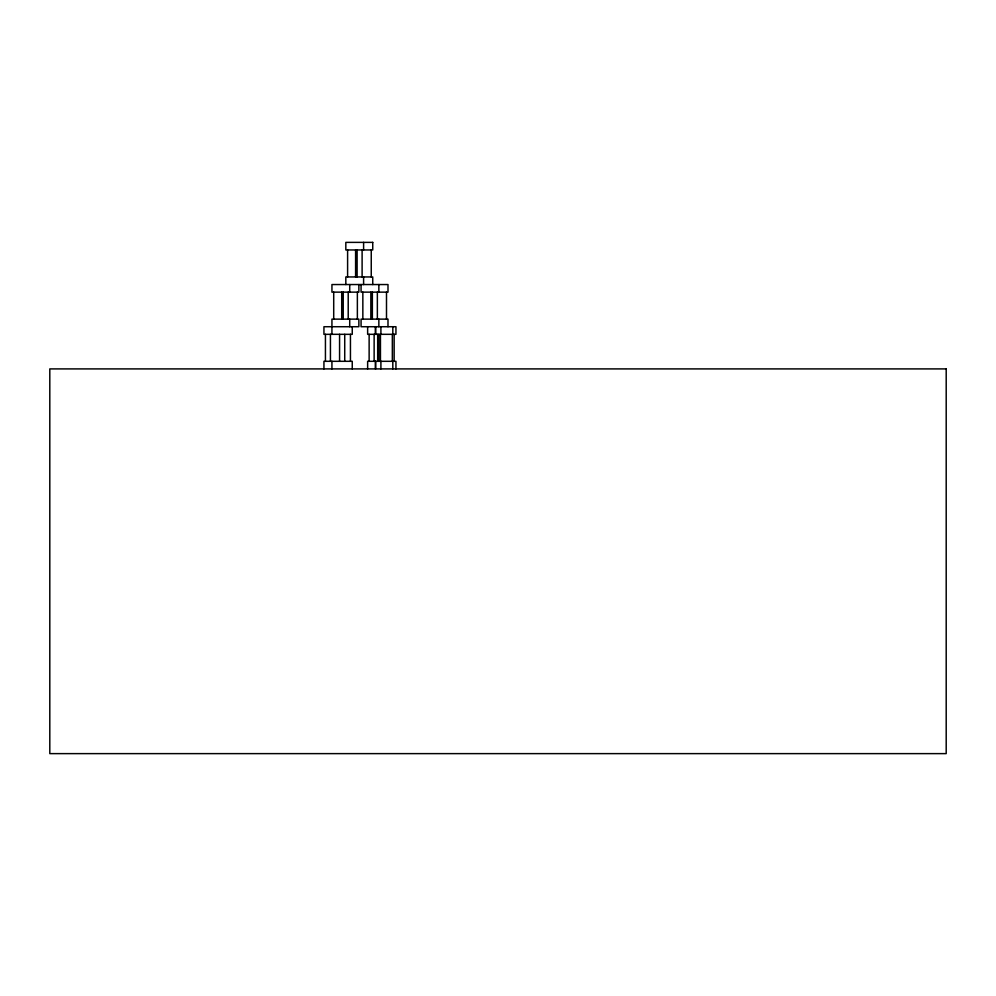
<?xml version="1.0" encoding="UTF-8"?>
<svg xmlns="http://www.w3.org/2000/svg" width="996" height="996" viewBox="0 0 996 996"><rect width="100%" height="100%" fill="white"/><g stroke="black" fill="none" stroke-linecap="round" stroke-linejoin="round"><path stroke-width="1.49" d="M395.947 368.906L395.947 361.311L367.636 361.311L367.636 368.906M394.142 334.32L394.142 361.311M392.81 326.725L392.81 334.32M392.81 361.311L392.81 368.906M392.337 334.32L392.337 361.311M387.992 326.725L387.992 319.131L361.075 319.131L361.075 326.725L395.947 326.725L395.947 334.32L367.636 334.32L367.636 326.725M386.498 292.139L386.498 319.131M380.908 326.725L380.908 334.32M380.908 361.311L380.908 368.906M380.447 334.32L380.447 361.311M378.854 284.545L378.854 292.139M378.854 319.131L378.854 326.725M378.903 334.32L378.903 361.311M377.671 334.32L377.671 361.311M377.36 292.139L377.36 319.131M375.629 326.725L375.629 334.32M375.629 361.311L375.629 368.906M375.43 326.725L375.43 334.32M375.43 361.311L375.43 368.906M374.135 334.32L374.135 361.311M372.741 284.545L372.741 276.95L345.824 276.95L345.824 284.545M372.355 292.139L372.355 319.131M371.247 249.959L371.247 276.95M370.848 292.139L370.848 319.131M369.13 334.32L369.13 361.311M363.602 242.377L363.602 249.959M363.602 276.95L363.602 284.545M362.843 292.139L362.843 319.131M362.108 249.959L362.108 276.95M361.075 284.545L361.075 292.139L387.992 292.139L387.992 284.545L331.942 284.545L331.942 292.139L358.859 292.139L358.859 284.545M357.365 292.139L357.365 319.131M357.103 249.959L357.103 276.95M355.597 249.959L355.597 276.95M352.248 326.725L352.248 334.32L323.937 334.32L323.937 326.725L358.859 326.725L358.859 319.131L331.942 319.131L331.929 334.32M352.248 368.906L352.248 361.311L323.937 361.311L323.937 368.906M350.443 334.32L350.443 361.311M349.721 284.545L349.721 292.139M349.721 319.131L349.721 326.725M348.214 292.139L348.214 319.131M347.604 249.959L347.604 276.95M344.728 334.32L344.728 361.311M343.222 292.139L343.222 319.131M341.715 292.139L341.715 319.131M339.574 334.32L339.574 361.311M333.71 292.139L333.71 319.131M331.929 361.311L331.929 368.906M330.435 334.32L330.435 361.311M325.431 334.32L325.431 361.311M372.741 242.377L345.824 242.377L345.824 249.959L372.741 249.959L372.741 242.377M946.2 368.906L49.8 368.906L49.8 753.623L946.2 753.623L946.2 368.906"/></g></svg>
